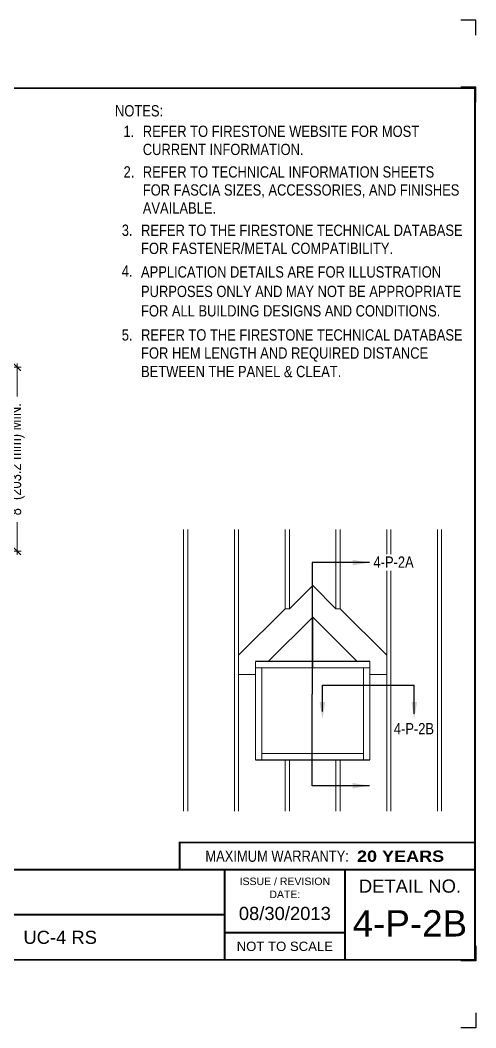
# Model space of a CAD drawing. Header units: inches. Extents: x 0 to 20, y 0 to 16.8.
# Drawn here: x 12.46 to 20.03, y 0 to 16.76 of the extents above; entities that cross this region are included whole.
import ezdxf
from ezdxf.enums import TextEntityAlignment as Align

# ---------------------------------------------------------------- set-up
doc = ezdxf.new("R2010")
doc.units = ezdxf.units.IN
doc.header["$MEASUREMENT"] = 0
doc.layers.get('0').update_dxf_attribs({"linetype": 'CONTINUOUS'})
doc.layers.get('DEFPOINTS').update_dxf_attribs({"linetype": 'CONTINUOUS'})
for name, color, linetype, lineweight in [('FSBP-ACCESSORY-FIRESTONE', 7, 'CONTINUOUS', 9), ('FSBP-PANEL', 7, 'CONTINUOUS', 9), ('FSBP-TRIMS', 7, 'CONTINUOUS', 9)]:
    doc.layers.add(name, color=color, linetype=linetype, lineweight=lineweight)
for name, color, linetype in [('FSBP-ANNO-NOTE', 7, 'CONTINUOUS'), ('FSBP-TTLB', 7, 'CONTINUOUS'), ('FSBP-TTLB-BORDER', 7, 'CONTINUOUS'), ('FSBP-TTLB-TEXT', 7, 'CONTINUOUS'), ('FSBP-WALL-CURB', 9, 'CONTINUOUS')]:
    doc.layers.add(name, color=color, linetype=linetype)
doc.styles.add('ARIAL', font='arial.ttf')
doc.styles.add('ARIAL_BOLD', font='')
doc.styles.add('ARIAL_NAR', font='ARIALN.TTF')
doc.styles.add('FSBP_ARIAL_NAR', font='ARIALN.TTF')
doc.styles.get('ARIAL_BOLD').set_extended_font_data('Arial Black')
doc.dimstyles.new('FSBP-DIM', dxfattribs={"dimtxt": 0.1875, "dimasz": 0.125, "dimexe": 0.0625, "dimexo": 0.125, "dimgap": 0.125, "dimtad": 0, "dimdec": 0, "dimzin": 1, "dimdsep": 46, "dimlunit": 4, "dimtxsty": 'FSBP_ARIAL_NAR', "dimblk": 'OBLIQUE', "dimcen": 0.09375, "dimdle": 0.0625, "dimclrd": 256, "dimclre": 256, "dimclrt": 256, "dimadec": 0, "dimazin": 0, "dimtfac": 1, "dimtdec": 0, "dimtmove": 1, "dimatfit": 3, "dimfxl": 0, "dimtolj": 1, "dimtzin": 0, "dimlwd": -1, "dimlwe": -1, "dimarcsym": 0})

# ---------------------------------------------------------------- blocks, each defined once
blk = doc.blocks.new('_OBLIQUE')
at = {"color": 0, "linetype": 'ByBlock'}
blk.add_line((-0.5, -0.5), (0.5, 0.5), dxfattribs=at)
blk = doc.blocks.new('*D2')
at = {"layer": 'DEFPOINTS', "color": 0, "transparency": 16777216}
for p in [(12.023, 10.989), (12.407, 10.989), (11.572, 7.93)]:
    blk.add_point(p, dxfattribs=at)
at = {"layer": 'FSBP-PANEL', "transparency": 16777216}
for p, q in [((12.148, 10.989), (12.47, 10.989)), ((12.407, 11.052), (12.407, 10.503)), ((12.407, 7.868), (12.407, 8.414)), ((11.697, 7.93), (12.47, 7.93))]:
    blk.add_line(p, q, dxfattribs=at)
at = {"layer": 'FSBP-PANEL', "transparency": 16777216, "xscale": 0.125, "yscale": 0.125, "zscale": 0.125}
for p, rotation in [((12.407, 10.989), 90), ((12.407, 7.93), 270)]:
    blk.add_blockref('_OBLIQUE', p, dxfattribs=dict(at, rotation=rotation))
at = {"layer": 'FSBP-PANEL', "transparency": 16777216, "insert": (12.407, 9.458), "char_height": 0.1875, "attachment_point": 5, "rotation": 90, "style": 'FSBP_ARIAL_NAR'}
blk.add_mtext('\\A1;8" (203.2 mm) MIN.', dxfattribs=at)
blk = doc.blocks.new('A$C486F1324')
at = {"layer": 'DEFPOINTS', "linetype": 'Continuous', "ltscale": 1.75}
for points in [[(20.031, 16.512), (20.031, 16.762), (19.781, 16.762)], [(20.031, 0.25), (20.031, 0), (19.781, 0)]]:
    blk.add_lwpolyline(points, dxfattribs=at)
at = {"layer": 'DEFPOINTS', "color": 1}
for points in [[(20.031, 15.396), (20.031, 15.646), (19.781, 15.646)], [(20.031, 1.365), (20.031, 1.115), (19.781, 1.115)]]:
    blk.add_lwpolyline(points, dxfattribs=at)
at = {"layer": 'FSBP-TTLB', "const_width": 0.0312}
blk.add_lwpolyline([(15.106, 2.631), (20.016, 2.631), (20.016, 3.082), (15.106, 3.082)], close=True, dxfattribs=at)
for points in [[(0.016, 2.631), (0.016, 1.131), (20.016, 1.131), (20.016, 2.631), (0.016, 2.631)], [(15.856, 2.631), (15.856, 1.131)], [(17.857, 2.631), (17.857, 1.131)], [(20.016, 2.631), (20.016, 1.131)], [(4.841, 1.881), (15.856, 1.881)], [(15.856, 1.582), (17.857, 1.582)]]:
    blk.add_lwpolyline(points, dxfattribs=at)
at = {"layer": 'FSBP-TTLB-BORDER', "const_width": 0.0312}
blk.add_lwpolyline([(20.016, 2.631), (20.016, 15.631), (0.016, 15.631), (0.016, 2.631)], dxfattribs=at)
at = {"layer": 'FSBP-TTLB-TEXT', "style": 'ARIAL_NAR'}
blk.add_text('MAXIMUM WARRANTY:', height=0.1875, dxfattribs=at).set_placement((17.921, 2.856), align=Align.MIDDLE_RIGHT)
at = {"layer": 'FSBP-TTLB-TEXT', "style": 'ARIAL'}
for s, height, p in [('ISSUE / REVISION', 0.125, (16.856, 2.437)), ('DETAIL NO.', 0.2188, (18.936, 2.358)), ('DATE:', 0.125, (16.856, 2.221)), ('NOT TO SCALE', 0.15625, (16.856, 1.356))]:
    blk.add_text(s, height=height, dxfattribs=at).set_placement(p, align=Align.MIDDLE_CENTER)
at = {"layer": 'FSBP-TTLB-TEXT'}
for tag, height, style, p in [('MAXIMUM_WARRANTY', 0.188, 'ARIAL_BOLD', (18.055, 2.855)), ('ACCPT_SYSTEMS', 0.219, 'ARIAL', (12.51, 1.506))]:
    blk.add_attdef(tag, text='', height=height, dxfattribs=dict(at, style=style)).set_placement(p, align=Align.MIDDLE_LEFT)
for tag, height, style, p in [('DETAIL_DESCP_LINE_1', 0.219, 'ARIAL_BOLD', (10.347, 2.257)), ('ISSUE_REV_DATE', 0.219, 'ARIAL', (16.856, 1.903)), ('DETAIL_NUMBER', 0.438, 'ARIAL', (18.935, 1.738))]:
    blk.add_attdef(tag, text='', height=height, dxfattribs=dict(at, style=style)).set_placement(p, align=Align.MIDDLE_CENTER)

msp = doc.modelspace()

# ---------------------------------------------------------------- linework, layer by layer
at = {"layer": 'FSBP-ACCESSORY-FIRESTONE'}
for p, q in [((15.174, 3.603), (15.174, 8.292)), ((15.244, 3.603), (15.244, 8.292)), ((16.018, 3.603), (16.018, 8.292)), ((16.088, 3.603), (16.088, 8.292)), ((16.862, 6.971), (16.862, 8.292)), ((16.932, 6.971), (16.932, 8.292)), ((17.705, 6.971), (17.705, 8.292)), ((17.776, 6.971), (17.776, 8.292)), ((18.549, 7.877), (18.549, 8.292)), ((18.619, 7.877), (18.619, 8.292)), ((19.393, 3.603), (19.393, 8.292)), ((19.463, 3.603), (19.463, 8.292)), ((18.549, 3.603), (18.549, 7.601)), ((18.619, 3.603), (18.619, 7.601)), ((17.319, 7.358), (16.932, 6.971)), ((17.319, 7.358), (17.705, 6.971)), ((16.862, 6.971), (16.088, 6.198)), ((16.862, 6.971), (16.932, 6.971)), ((17.776, 6.971), (17.705, 6.971)), ((17.776, 6.971), (18.549, 6.198)), ((17.319, 6.831), (16.58, 6.093)), ((17.319, 5.988), (17.319, 6.831)), ((17.319, 6.831), (18.057, 6.093)), ((16.369, 4.459), (16.369, 6.093)), ((18.268, 4.459), (18.268, 6.093)), ((16.369, 5.875), (16.088, 5.875)), ((18.268, 5.988), (16.369, 5.988)), ((16.475, 4.459), (16.475, 5.988)), ((18.162, 4.459), (18.162, 5.988)), ((18.268, 5.875), (18.549, 5.875)), ((16.475, 4.564), (18.162, 4.564)), ((16.862, 3.603), (16.862, 4.459)), ((16.932, 3.603), (16.932, 4.459)), ((17.705, 3.603), (17.705, 4.459)), ((17.776, 3.603), (17.776, 4.459))]:
    msp.add_line(p, q, dxfattribs=at)
at = {"layer": 'FSBP-ANNO-NOTE'}
msp.add_line((19.007, 5.222), (19.007, 5.699), dxfattribs=at)
for points in [[(18.262, 7.739), (17.309, 7.739), (17.309, 5.553)], [(18.262, 4.028), (17.309, 4.027), (17.309, 5.553)], [(17.481, 5.262), (17.481, 5.699), (19.007, 5.699)]]:
    msp.add_lwpolyline(points, dxfattribs=at)
for points in [[(17.981, 7.786), (18.262, 7.739), (17.981, 7.692)], [(17.528, 5.419), (17.481, 5.138), (17.434, 5.419)], [(19.054, 5.419), (19.007, 5.138), (18.96, 5.419)], [(17.981, 4.074), (18.262, 4.028), (17.981, 3.981)]]:
    msp.add_solid(points, dxfattribs=at)
at = {"layer": 'FSBP-WALL-CURB'}
for p, q in [((18.268, 6.093), (16.369, 6.093)), ((16.369, 4.459), (18.268, 4.459))]:
    msp.add_line(p, q, dxfattribs=at)

# ---------------------------------------------------------------- block references
ref = msp.add_blockref('A$C486F1324', (0, 0))
ref.add_attrib('MAXIMUM_WARRANTY', '20 YEARS', dxfattribs={"layer": 'FSBP-TTLB-TEXT', "height": 0.1875, "style": 'ARIAL_BOLD'}).set_placement((18.055, 2.855), align=Align.MIDDLE_LEFT)
ref.add_attrib('DETAIL_NUMBER', '4-P-2B', dxfattribs={"layer": 'FSBP-TTLB-TEXT', "height": 0.4375, "style": 'ARIAL'}).set_placement((18.935, 1.738), align=Align.MIDDLE_CENTER)
ref.add_attrib('ISSUE_REV_DATE', '08/30/2013', dxfattribs={"layer": 'FSBP-TTLB-TEXT', "height": 0.2188, "style": 'ARIAL'}).set_placement((16.856, 1.903), align=Align.MIDDLE_CENTER)
ref.add_attrib('ACCPT_SYSTEMS', 'UC-4 RS', dxfattribs={"layer": 'FSBP-TTLB-TEXT', "height": 0.2188, "style": 'ARIAL'}).set_placement((12.51, 1.506), align=Align.MIDDLE_LEFT)

# ---------------------------------------------------------------- texts
at = {"layer": 'FSBP-ANNO-NOTE', "style": 'FSBP_ARIAL_NAR'}
for s, p in [('NOTES:', (14.033, 15.254)), ('REFER TO FIRESTONE WEBSITE FOR MOST', (14.495, 14.913)), ('CURRENT INFORMATION.', (14.495, 14.612)), ('REFER TO TECHNICAL INFORMATION SHEETS', (14.495, 14.237)), ('FOR FASCIA SIZES, ACCESSORIES, AND FINISHES', (14.495, 13.937)), ('AVAILABLE.', (14.495, 13.636)), ('REFER TO THE FIRESTONE TECHNICAL DATABASE', (14.466, 13.267)), ('FOR FASTENER/METAL COMPATIBILITY.', (14.466, 12.966)), ('REFER TO THE FIRESTONE TECHNICAL DATABASE', (14.466, 11.526)), ('FOR HEM LENGTH AND REQUIRED DISTANCE', (14.466, 11.225)), ('BETWEEN THE PANEL & CLEAT.', (14.466, 10.917))]:
    msp.add_text(s, height=0.1875, dxfattribs=at).set_placement(p, align=Align.MIDDLE_LEFT)
for s, p in [('1.', (14.263, 14.913)), ('2.', (14.265, 14.237)), ('3.', (14.235, 13.267)), ('4.', (14.235, 12.587)), ('5.', (14.235, 11.526))]:
    msp.add_text(s, height=0.1875, dxfattribs=at).set_placement(p, align=Align.MIDDLE_CENTER)
at = {"layer": 'FSBP-ANNO-NOTE', "char_height": 0.1875, "attachment_point": 9, "style": 'FSBP_ARIAL_NAR'}
for s, insert in [('4-P-2A', (18.998, 7.653)), ('4-P-2B', (19.336, 4.882))]:
    msp.add_mtext(s, dxfattribs=dict(at, insert=insert))
at = {"layer": 'FSBP-TRIMS', "style": 'FSBP_ARIAL_NAR'}
for s, p in [('APPLICATION DETAILS ARE FOR ILLUSTRATION', (14.465, 12.48)), ('PURPOSES ONLY AND MAY NOT BE APPROPRIATE', (14.465, 12.156)), ('FOR ALL BUILDING DESIGNS AND CONDITIONS.', (14.465, 11.833))]:
    msp.add_text(s, height=0.1875, dxfattribs=at).set_placement(p)

# ---------------------------------------------------------------- dimensions: what is measured, and where the dimension line sits
at = {"layer": 'FSBP-PANEL'}
dim = msp.add_linear_dim(base=(12.407, 10.989), p1=(11.572, 7.93), p2=(12.023, 10.989), angle=90, text='8" (203.2 mm) MIN.', dimstyle='FSBP-DIM', dxfattribs=at)
dim.commit()
dim.dimension.update_dxf_attribs({"geometry": '*D2', "text_midpoint": (12.407, 9.458), "dimtype": 160})

doc.saveas('drawing.dxf')
